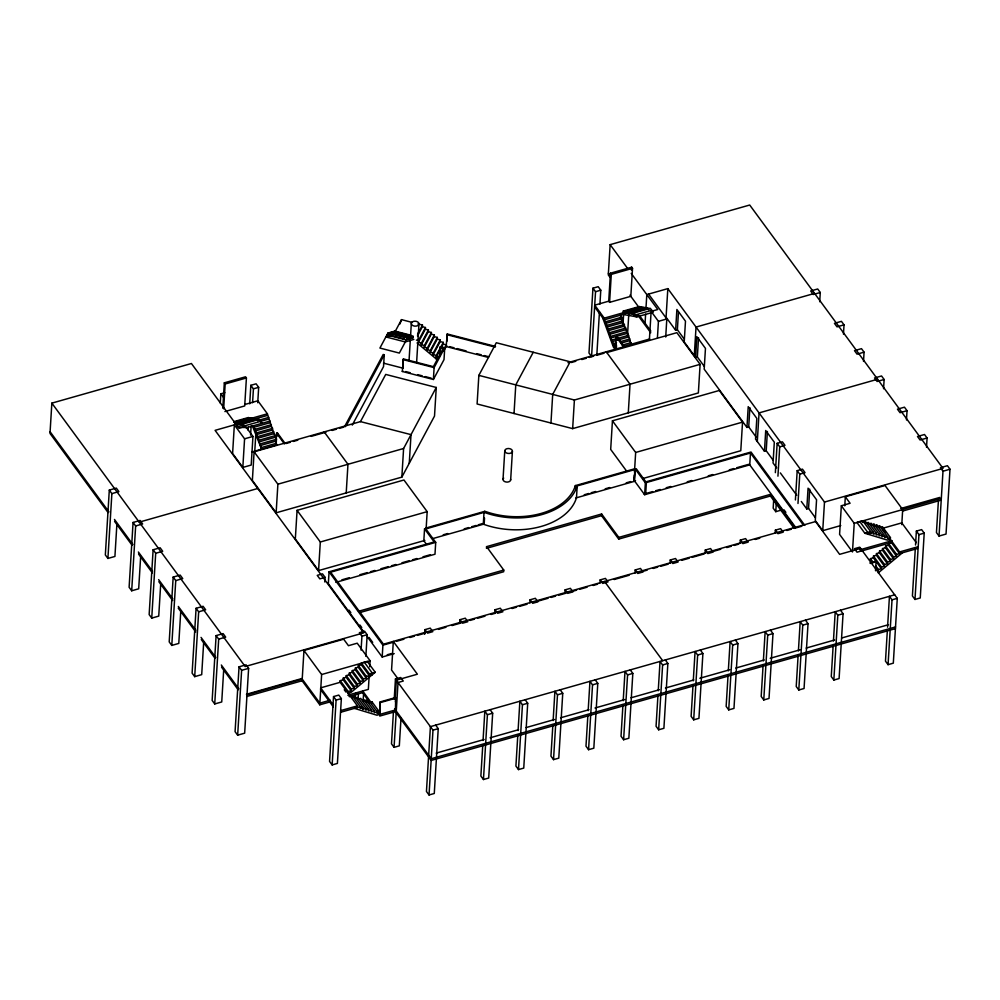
<?xml version="1.0" encoding="UTF-8"?>
<svg xmlns="http://www.w3.org/2000/svg" width="1000" height="1000" viewBox="0 0 1000 1000"><rect width="100%" height="100%" fill="white"/><g stroke="black" fill="none" stroke-linecap="round" stroke-linejoin="round"><path stroke-width="1.5" d="M51.85 403.137L245.188 666.525L363.725 632.863L215.087 430.35L234.35 424.875L232.6 453.488L242.825 467.425L251.2 465.05L252.95 436.438L245.65 426.488L239.025 428.363L191.425 363.512L51.85 403.137L50 433.425L108.112 512.6M109.3 490.1L111.875 493.612L118.888 491.613L116.312 488.1L109.3 490.1L105.337 554.925L107.912 558.438L114.925 556.45L116.9 524.038M107.912 558.438L111.875 493.612M133.075 522.45L135.65 525.962L142.662 523.975L140.075 520.462L133.075 522.45L129.113 587.275L131.688 590.788L138.688 588.8L140.675 556.388M131.688 590.788L135.65 525.962M153.125 549.763L155.7 553.275L162.712 551.287L160.125 547.775L153.125 549.763L149.15 614.587L151.738 618.1L158.737 616.112L160.725 583.7M151.738 618.1L155.7 553.275M173.175 577.075L175.75 580.588L182.75 578.6L180.175 575.087L173.175 577.075L169.2 641.9L171.788 645.413L178.787 643.425L180.775 611.013M171.788 645.413L175.75 580.588M196.088 608.288L198.663 611.8L205.662 609.812L203.088 606.3L196.088 608.288L192.113 673.125L194.7 676.637L201.7 674.638L203.688 642.225M194.7 676.637L198.663 611.8M220.287 403.088L220.85 393.825L224.8 392.713M222.775 408.137L224.325 382.825L245.55 376.8L246.412 377.962L244.7 405.938L224.887 411.562M223.663 408.862L225.175 383.988L224.325 382.825M216.112 635.612L218.688 639.125L225.7 637.137L223.113 633.625L216.112 635.612L212.15 700.438L214.725 703.95L221.737 701.963L223.713 669.55M214.725 703.95L218.688 639.125M235.212 424.325L235.325 422.638L251.625 418.013L253.062 419.963M253.162 418.275L236.85 422.912L236.75 424.588L235.325 422.638M254.7 418.55L238.388 423.175L238.287 424.862L236.85 422.912M256.238 418.812L239.925 423.45L239.825 425.125L238.388 423.175M257.663 420.763L257.762 419.087L241.462 423.713L241.363 425.4L239.925 423.45M260.637 422.987L262.162 423.25L259.3 419.35L243 423.975L242.887 425.662L241.462 423.713M242.825 467.425L244.575 438.812L234.35 424.875M248.1 430.075L248.3 426.987M249.713 403.837L250.837 385.312L256.1 383.825L258.675 387.337L257.738 402.762M250.588 435.125L251.15 425.875M252.575 402.713L253.425 388.825L250.837 385.312M239.05 666.825L235.075 731.65L237.662 735.163L244.662 733.175L248.625 668.35L246.05 664.837L239.05 666.825L241.625 670.337L237.662 735.163M252.425 426.012L261.613 449.162L255.075 429.312L253.637 427.362L253.738 425.675M254.112 451.8L252.362 480.412L276.137 512.8L401.85 477.113L434.513 416.075L436.262 387.463L385.725 374.425L360.475 421.613L254.112 451.8L277.887 484.188L276.137 512.8M254.713 452.163L255.85 433.638M260.387 443.85L276.7 439.225L275.262 437.275L275.363 435.588L273.938 433.638L267.387 413.787L257.85 400.788L244.638 404.538M275.863 445.112L276.588 433.25L277.462 433L284.825 443.038M277.275 435.975L277.462 433M426.075 529.725L427.175 511.65L403.95 480L297.075 510.337L295.325 538.95L318.562 570.6L424.85 540.413M330.1 701.888L319.775 704.812L302.113 680.763L303.962 650.475L343.675 639.2L348.45 645.688L357.212 643.2L370.1 660.763L369.725 666.787M318.562 570.6L320.312 542L297.075 510.337M324.8 582L325.075 577.362L322.5 573.85L317.238 575.35L319.825 578.862L325.075 577.362M357.312 707.55L357.425 705.863L340.138 682.312L320.688 687.837L320.588 689.525L333.325 706.875M319.775 704.812L321.625 674.525L303.962 650.475M335.875 582.362L434.988 554.225L435.712 542.362L425.575 528.55L424.55 528.837L434.188 541.962L329.062 571.812L328.338 583.675L363.938 632.163M333.537 696.575L329.562 761.413L332.15 764.925L337.4 763.425L341.362 698.6L338.787 695.088L333.537 696.575L336.112 700.088L332.15 764.925M346.213 492.912L347.962 464.3L324.2 431.912M340.138 682.312L340.238 680.638L343.162 679.8L351.163 690.7L348.237 691.538L340.238 680.638M343.162 679.8L343.263 678.125L346.188 677.288L354.175 688.188L351.262 689.025L343.263 678.125M346.188 677.288L346.287 675.612L349.2 674.788L357.2 685.675L354.288 686.513L346.287 675.612M348.237 691.538L348.137 693.213L351.05 692.387L375.238 672.288L367.238 661.388L361.4 663.05L361.3 664.737L369.3 675.625L369.4 673.95L361.4 663.05M349.2 674.788L349.312 673.1L352.225 672.275L360.225 683.162L357.3 684L349.312 673.1M351.163 690.7L351.262 689.025M352.225 672.275L352.325 670.588L355.25 669.762L363.25 680.65L360.325 681.488L352.325 670.588M355.25 669.762L355.35 668.075L358.275 667.25L366.275 678.138L363.35 678.975L355.35 668.075M354.175 688.188L354.288 686.513M355.375 697.537L355.662 692.9M357.2 685.675L357.3 684M358.275 667.25L358.375 665.562L361.3 664.737M358.15 697.962L358.425 693.325M361.075 650.113L361.925 636.213L359.35 632.7L364.6 631.213L367.175 634.725L365.863 656.338M360.225 683.162L360.325 681.488M349.325 696.65L352.238 695.825L360.238 706.712L360.138 708.4L363.05 707.575L362.95 709.25L365.875 708.425L365.775 710.113L368.688 709.287L368.587 710.962L371.512 710.138L371.4 711.825L374.325 710.987L374.225 712.675L377.137 711.85L377.038 713.525L379.963 712.7L371.962 701.8L369.038 702.638M368.9 701.287L362.575 692.663L362.675 690.987L370.812 702.062M363.25 680.65L363.35 678.975M363.212 699.55L363.587 693.375M384.263 354.762L346.413 425.475L345.337 425.2L383.188 354.487L384.263 354.762L383.537 366.637L352.238 425.112M366.275 678.138L366.375 676.462L358.375 665.562M387.863 334.688L387.962 333.013L407.4 338.013L407.3 339.7L408.35 337.738L388.913 332.725L387.863 334.688L404.312 338.925M369.175 675.825L368.35 689.375L347.788 695.212M371.863 703.487L371.962 701.8M411.987 322.35L401.5 319.637L400 323.938M394.2 653.612L382.188 657.025L382.912 645.163L329.062 571.812M379.513 712.312L380.15 701.925L395.737 697.5L395.35 711.637L431.163 760.425L895.45 628.612M380.15 701.925L379.75 716.062L395.35 711.637M440.1 347.35L440.462 346.662L444.738 347.762L444.012 359.637L433.387 379.487L402.312 371.475L403.4 358.913L433.4 366.65L443.3 348.175L440.1 347.35L439.637 354.762M402.863 367.812L403.4 358.913M408.35 337.738L408.25 339.425L409.3 337.45L389.862 332.438M409.3 337.45L409.2 339.137L410.25 337.175L390.812 332.163L390.712 333.85L391.763 331.875L411.2 336.887L411.1 338.575L412.15 336.613L392.713 331.6M410.25 337.175L410.15 338.85L411.2 336.887M401.85 477.113L403.6 448.5L436.262 387.463M409.05 360.575L410.288 340.425M410.575 335.775L411.325 323.375M412.15 336.613L412.038 338.288L413.1 336.325L393.663 331.312M412.987 338.013L413.1 336.325M393.462 711.413L391.488 743.825L394.062 747.337L399.312 745.85L401.012 718.062M394.225 699.062L395.45 679L400.7 677.513L403.275 681.025L398.025 682.513L394.062 747.337M409.263 463.25L411.012 434.637L360.475 421.613M395.238 698.263L396.35 680.188L417.375 674.212L393.312 641.438L391.562 670.05L397.8 678.55M395.475 701.95L395.737 697.5M416.6 362.738L417.738 344.137M418.013 339.487L418.963 323.988A3.837 2.487 3.5 0 0 413.462 321.388A3.837 2.487 3.5 0 0 413.013 325.675A3.837 2.487 3.5 0 0 418.963 323.988M418.338 342.275L425.337 329.2L428.413 330L421.413 343.062L418.338 342.275L418.438 340.588L425.438 327.525L422.362 326.725L417.463 335.875M422.362 326.725L422.463 325.05L417.975 323.888M421.312 344.75L428.312 331.675L431.388 332.475L424.387 345.55L421.312 344.75L421.413 343.062M425.337 329.2L425.438 327.525M424.288 347.225L431.287 334.15L434.363 334.95L427.362 348.025L424.288 347.225L424.387 345.55M428.312 331.675L428.413 330M427.262 349.7L434.263 336.637L437.337 337.425L430.337 350.5L427.262 349.7L427.362 348.025M431.287 334.15L431.388 332.475M430.238 352.188L437.225 339.113L440.312 339.9L433.312 352.975L430.238 352.188L430.337 350.5M434.263 336.637L434.363 334.95M433.212 354.663L440.2 341.587L443.288 342.375L436.287 355.45L433.212 354.663L433.312 352.975M433.387 379.487L434.113 367.612L446.262 344.862L443.175 344.062L436.188 357.137L438.237 357.663M424.55 528.837L423.825 540.7L426.45 544.288M437.225 339.113L437.337 337.425M436.188 357.137L436.287 355.45M440.2 341.587L440.312 339.9M439.913 355.562L440.462 346.662M424.688 634.263L424.975 629.637L430.238 628.138L432.812 631.65L427.55 633.138L424.975 629.637M443.175 344.062L443.288 342.375M443.113 351.138L443.3 348.175M495.538 346.425L447.25 333.975L446.15 346.538L488.4 357.438M446.8 341.4L447.25 333.975M435.662 725.138L438.237 728.65L434.275 793.487L429.025 794.975L432.987 730.15L395.45 679M459.825 622.775L460.012 619.688L465.275 618.188L467.85 621.7L462.587 623.2L460.012 619.688M550.95 423.025L552.7 394.412L570.163 361.788L496.312 342.738L478.85 375.375L477.1 403.988L572.65 428.625L698.363 392.938L700.113 364.338L676.875 332.675L606.8 352.575M483.3 524.188L484.025 512.312L484.862 511.262A63.325 41.125 3.5 0 0 575.375 485.562L577.212 485.863L576.487 497.738A65.188 42.337 3.5 0 1 483.3 524.188L484.137 523.138M484.25 522.513L484.525 518.062M618.713 539.087L618.812 537.4L601.625 513.987L486.575 546.65L486.475 548.337L601.525 515.675L618.713 539.087L770.425 496.012L794.15 528.325M482.762 745.138L480.875 776.012L483.45 779.525L488.7 778.037L492.675 713.2L490.087 709.688M483.038 740.512L484.837 711.188L487.413 714.7L483.45 779.525M494.862 612.825L495.05 609.738L500.312 608.25L502.887 611.763L497.638 613.25L495.05 609.738M503.025 479.3L504.775 450.7M486.575 546.65L503.762 570.062L503.663 571.75L359.913 612.55M514.025 413.512L515.775 384.9L533.237 352.262M510.662 479.913L512.413 451.3A3.837 2.487 3.5 0 0 506.912 448.7A3.837 2.487 3.5 0 0 506.463 452.987A3.837 2.487 3.5 0 0 512.413 451.3M517.8 735.2L515.913 766.062L518.488 769.575L523.75 768.088L527.712 703.263L525.138 699.75M518.088 730.562L519.875 701.237L522.45 704.75L518.488 769.575M529.9 602.875L530.1 599.788L535.35 598.3L537.925 601.812L532.675 603.3L530.1 599.788M552.837 725.25L550.95 756.112L553.525 759.625L558.787 758.138L562.75 693.312L560.175 689.8M553.125 720.612L554.913 691.287L557.487 694.8L553.525 759.625M572.65 428.625L574.4 400.012L700.113 364.338M564.95 592.925L565.138 589.837L570.388 588.35L572.962 591.862L567.712 593.35L565.138 589.837M575.2 488.537L575.375 485.562M592.95 288.188L588.987 353.013L591.562 356.525L595.538 291.7L592.95 288.188L598.212 286.7L600.788 290.212L599.938 304.1M596.825 355.037L599.462 311.812M609.4 300.988L594.712 305.163L604.25 318.15L604.15 319.837L624.825 313.962M645.975 308.137L646.812 294.587L667.825 288.625L824.488 502.062L943.037 468.413L749.712 205.025L610.15 244.65L608.288 274.925L610.138 277.45M602.712 317.875L613.35 346.95L614.775 348.913L614.875 347.225L613.45 345.275L613.55 343.587L612.125 341.637L605.575 321.788L594.612 306.837M610.438 273.212L608.725 301.175L609.587 302.35L630.812 296.325L632.525 268.35L631.663 267.175L610.438 273.212L611.3 274.375L609.587 302.35M587.875 715.3L585.988 746.175L588.562 749.688L593.825 748.188L597.788 683.363L595.212 679.85M588.162 710.662L589.95 681.338L592.537 684.85L588.562 749.688M601.525 515.675L601.625 513.987M599.987 582.987L600.175 579.9L605.425 578.4L608.013 581.912L602.75 583.413L600.175 579.9M615.45 348.7L616.175 336.85L617.062 336.587L624.925 347.3M616.337 348.45L616.512 345.487M642.825 478.537L740.788 450.725L742.537 422.125L719.3 390.475L612.438 420.812L610.688 449.412L626.763 471.337M620.588 318.263L620.775 315.175M606.9 325.412L623.212 320.788L620.45 315.2M639.587 306.462L623.288 311.087L623.188 312.775L624.612 314.725L636.9 316.863L653.2 312.238L650.337 308.337L634.025 312.962L633.925 314.65M623.062 323.325L623.638 314.062M641.125 306.725L624.825 311.363L624.712 313.038L623.288 311.087M631.087 344.275L628.525 335.325L623.112 322.475L606.8 327.1M644.1 308.95L642.663 307L626.35 311.625L626.25 313.312L624.825 311.363M644.2 307.262L627.888 311.9L627.788 313.575L626.35 311.625M627.475 335.725L628.787 314.113M631.475 270.287L631.663 267.175M645.738 307.538L629.425 312.162L629.325 313.85L627.888 311.9M647.262 307.8L630.962 312.425L630.862 314.113L629.425 312.162M648.7 309.75L648.8 308.075L632.5 312.7L632.388 314.387L630.962 312.425M628.288 412.825L630.037 384.212L606.263 351.825M633.913 481.075L634.288 475.05M634.462 472.038L635.662 452.463L612.438 420.812M575.688 498.013L634.163 481.413L634.9 469.55L634.388 468.862L575.913 485.462L576.413 486.15L634.9 469.55M795.3 526.925L749.75 464.862L644.638 494.7L634.5 480.9L635.225 469.038L636.25 468.75L645.875 481.863L751 452.025L804.837 525.388M645.05 323.2L645.625 314.163M622.913 705.35L621.025 736.225L623.612 739.737L628.862 738.238L632.825 673.413L630.25 669.9M623.2 700.725L625 671.4L627.575 674.9L623.612 739.737M635.025 573.038L635.212 569.95L640.462 568.45L643.05 571.962L637.788 573.462L635.212 569.95M649.375 339.975L651.038 312.887M644.638 494.7L645.362 482.837L635.225 469.038M646.375 482.55L645.65 494.412L645.15 493.725M657.425 337.887L658.438 321.325L651.125 311.375L657.763 309.5L631.225 273.363M667.825 288.625L666.075 317.225L675.625 330.238L677.375 329.738L684.25 339.1M665.713 337.013L666.812 318.95L648.575 294.088M675.625 330.238L676.888 309.488L685.487 321.188L684.212 341.95L695.6 357.463L697.35 356.962L704.225 366.325M677.375 329.738L678.462 311.95M657.95 695.4L656.062 726.275L658.65 729.788L663.9 728.3L667.862 663.462L665.288 659.95M658.238 690.775L660.037 661.45L662.613 664.963L658.65 729.788M670.062 563.088L670.25 560L675.512 558.513L678.088 562.025L672.825 563.513L670.25 560M694.287 355.662L696.038 327.062L814.587 293.4M695.6 357.463L696.875 336.7L705.462 348.413L704.188 369.162L746.95 427.425L748.713 426.925L756.438 437.463M697.35 356.962L698.538 337.688M693 685.462L691.112 716.325L693.688 719.837L698.938 718.35L702.9 653.525L700.325 650.013M693.275 680.825L695.075 651.5L697.65 655.013L693.688 719.837M705.1 553.138L705.288 550.05L710.55 548.562L713.125 552.075L707.862 553.562L705.288 550.05M728.037 675.512L726.15 706.375L728.725 709.887L733.975 708.4L737.95 643.575L735.362 640.062M728.312 670.875L730.113 641.55L732.688 645.062L728.725 709.887M746.95 427.425L748.225 406.662L756.812 418.375L755.55 439.125L764.45 451.262L766.213 450.763L773.075 460.138M740.138 543.188L740.325 540.1L745.588 538.612L748.162 542.125L742.913 543.612L740.325 540.1M748.713 426.925L749.887 407.65M749.75 464.862L750.475 453L645.362 482.837M757.3 441.512L759.05 412.9L877.588 379.25M764.45 451.262L765.725 430.513L774.312 442.212L773.05 462.975L776.7 467.938M766.213 450.763L767.387 431.488M770.425 496.012L770.525 494.338L618.812 537.4M763.075 665.562L761.188 696.438L763.763 699.95L769.025 698.45L772.987 633.625L770.413 630.112M763.363 660.925L765.15 631.6L767.725 635.112L763.763 699.95M773.75 498.9L773.188 508.162L775.763 511.675L781.025 510.175M775.362 472.663L777.15 443.325L782.412 441.838L784.987 445.35L779.725 446.838L777.15 443.325M775.763 511.675L776.325 502.413M777.938 476.175L779.725 446.838M775.175 533.25L775.375 530.163L780.625 528.663L783.2 532.175L777.95 533.675L775.375 530.163M795.4 499.975L797.2 470.65L802.45 469.15L805.037 472.663L799.775 474.15L797.2 470.65M797.987 503.488L799.775 474.15M815.35 517.712L808.55 508.45L806.787 508.95L808.062 488.188L816.562 499.762L815.288 520.525L822.738 530.675L840.75 525.562M798.112 655.612L796.225 686.488L798.8 690L804.062 688.5L808.025 623.675L805.45 620.163M798.4 650.987L800.188 621.663L802.763 625.163L798.8 690M819.712 301.762L820.275 292.5L817.7 288.988L810.688 290.975L813.263 294.488L820.275 292.5M808.55 508.45L809.725 489.175M822.738 530.675L824.488 502.062M843.462 334.113L844.025 324.85L841.45 321.337L834.438 323.338L837.025 326.85L844.025 324.85M841.338 505.763L839.587 534.375L852.475 551.938L854.225 523.325L841.338 505.763L850.088 503.275L845.325 496.775L885.037 485.513L902.688 509.562L901.775 524.625M833.15 645.662L831.263 676.538L833.838 680.05L839.1 678.562L843.062 613.725L840.487 610.212M833.438 641.038L835.225 611.712L837.812 615.225L833.838 680.05M844.775 505.812L845.325 496.775M863.512 361.425L864.075 352.175L861.5 348.663L854.488 350.65L857.062 354.162L864.075 352.175M862.712 520.725L862.613 522.413L865.537 521.587L873.525 532.475L873.425 534.163L876.35 533.337L876.25 535.013L879.163 534.188L879.062 535.875L881.988 535.037L881.875 536.725L884.8 535.9L884.7 537.575L887.613 536.75L887.513 538.438L890.438 537.6L890.325 539.288L887.412 540.112L864.875 533.288L856.875 522.388L862.712 520.725L870.713 531.625L870.612 533.312M875.788 565.887L878.462 569.525L881.375 568.7L873.375 557.8L870.462 558.625L870.35 560.312L872.138 562.737M871.062 524.975L873.988 524.15L873.875 525.825L876.8 525L884.8 535.9M883.562 388.75L884.125 379.487L881.55 375.975L874.538 377.962L877.113 381.475L884.125 379.487M873.375 557.8L873.487 556.112L876.4 555.288L884.4 566.188L881.475 567.013L873.487 556.112M876.8 525L876.7 526.688L879.613 525.85L887.613 536.75M875.512 570.75L876.062 561.85L875.625 561.263L869.963 562.875M876.4 555.288L876.5 553.6L879.425 552.775L887.425 563.675L884.5 564.5L876.5 553.6M879.613 525.85L879.513 527.537L882.438 526.712L890.438 537.6M879.425 552.775L879.525 551.087L882.45 550.262L890.45 561.163L887.525 561.987L879.525 551.087M878.462 569.525L878.35 571.213L875.688 567.575M881.375 568.7L881.475 567.013M882.45 550.262L882.55 548.575L885.475 547.75L893.462 558.65L890.55 559.475L882.55 548.575M884.4 566.188L884.5 564.5M885.475 547.75L885.575 546.062L888.487 545.237L896.488 556.138L893.575 556.962L885.575 546.062M887.425 563.675L887.525 561.987M888.487 545.237L888.6 543.55L891.513 542.725M890.45 561.163L890.55 559.475M887.362 630.275L885.475 661.15L888.062 664.663L893.312 663.162L897.275 598.337L859.712 547.2L854.463 548.688L857.038 552.2L862.3 550.712M887.562 627.188L889.45 596.312L892.025 599.825L888.062 664.663M893.462 558.65L893.575 556.962M896.488 556.138L896.6 554.45L888.6 543.55M906.475 419.963L907.038 410.7L904.463 407.188L897.45 409.175L900.025 412.688L907.038 410.7M889.613 538.312L899.613 551.938L899.513 553.625L888.988 539.275M915.337 548.088L912.412 595.938L914.987 599.45L920.25 597.962L924.212 533.138L921.637 529.625L916.375 531.112L915.525 545M914.987 599.45L918.95 534.625L916.375 531.112M926.525 447.275L927.087 438.013L924.513 434.5L917.5 436.488L920.075 440L927.087 438.013M938.438 500.125L936.45 532.537L939.025 536.05L946.038 534.062L950 469.225L947.425 465.712L940.413 467.713L942.987 471.225L939.025 536.05M387.962 333.013L379.913 348.062L399.338 353.075L407.4 338.013M395.213 331.413L401.5 319.637M417.562 334.2L422.463 325.05M402.312 371.475L402.675 370.788M417.05 342.962L436.075 358.812L437.475 356.2M444.663 349.312L446.737 345.462M878.25 572.888L902.438 552.788M390.925 335.438L385.863 336.938L405.3 341.95L413.862 339.4M225.175 383.988L246.412 377.962M611.3 274.375L632.525 268.35M253.425 388.825L258.675 387.337M595.538 291.7L600.788 290.212M233.738 421.688L248.562 417.475M233.787 422.375L250.087 417.738M251.238 418.375L267.387 413.787M604.25 318.15L624.8 312.312M252.463 419.675L267.288 415.462M258.337 420.363L268.725 417.413M605.575 321.788L621.888 317.15M244.425 425.925L268.612 419.1M605.475 323.462L621.775 318.837M635.462 314.913L651.775 310.287M270.05 421.05L245.863 427.887L243 423.975M253.637 427.362L269.95 422.738M255.075 429.312L271.375 424.688M608.237 329.05L624.538 324.425M254.963 431L271.275 426.362M608.138 330.737L624.438 326.1M256.4 432.95L272.712 428.312M609.562 332.688L625.875 328.05M256.3 434.625L272.6 430M609.462 334.375L625.763 329.738M244.575 438.812L252.95 436.438M658.438 321.325L666.812 318.95M257.725 436.587L274.037 431.95M610.887 336.325L627.2 331.688M257.625 438.263L273.938 433.638M610.788 338L627.1 333.375M259.062 440.213L275.363 435.588M612.225 339.95L628.525 335.325M258.95 441.9L275.262 437.275M612.125 341.637L628.425 337.013M613.55 343.587L616.512 342.75M620.962 341.488L629.862 338.963M260.287 445.538L276.588 440.9M613.45 345.275L616.413 344.425M620.862 343.162L629.75 340.637M261.712 447.488L276.537 443.275M622.288 345.112L631.188 342.587M251.737 451.975L277.238 444.738M623.488 346.438L649.638 339.012M567.938 362.663L623.538 346.875L616.175 336.85M285.938 443.537L290.4 442.275M293.375 441.438L297.838 440.163M311.225 436.362L326.087 432.137M332.038 430.45L336.5 429.188M339.475 428.338L343.938 427.075M571.375 362.512L575.837 361.238M581.788 359.55L586.25 358.288M589.225 357.438L593.688 356.175M596.663 355.325L604.1 353.212M139.213 522.15L257.762 488.488M277.887 484.188L403.6 448.5M320.312 542L427.175 511.65M635.662 452.463L742.537 422.125M443.175 534.812L447.675 533.538M464.175 528.85L468.663 527.575M471.662 526.725L476.163 525.45M478.15 524.837L482.638 523.562M584.188 494.775L588.688 493.5M591.112 492.762L595.6 491.488M605.175 488.825L609.675 487.537M626.175 482.863L630.662 481.587M634.5 480.9L635.525 480.6M433.188 538.475L484.162 524L483.663 523.312M435.712 542.362L330.588 572.2L383.438 644.2L815.562 521.562L839.625 554.35L860.65 548.387M341.85 579.837L349.363 577.7M359.875 574.712L367.388 572.587M370.387 571.737L374.888 570.45M380.9 568.75L388.413 566.613M391.413 565.763L395.913 564.487M401.925 562.775L409.438 560.65M412.438 559.8L416.938 558.513M422.95 556.812L430.45 554.675M644.137 494.012L652.663 491.6M655.662 490.75L660.175 489.462M666.175 487.762L670.688 486.475M687.2 481.788L691.712 480.513M708.225 475.825L712.725 474.55M729.25 469.85L733.75 468.575M736.762 467.725L748.775 464.312M358.525 611.3L503.762 570.062M241.625 670.337L248.625 668.35M361.925 636.213L367.175 634.725M942.987 471.225L950 469.225M382.912 645.163L393.425 642.188M396.425 641.325L403.938 639.2M409.938 637.5L414.45 636.213M417.45 635.363L424.95 633.237M438.475 629.4L445.975 627.263M451.987 625.562L460.988 623M470 620.438L474.5 619.163M477.512 618.312L485.012 616.175M491.025 614.475L495.525 613.2M512.05 608.513L516.55 607.225M519.55 606.375L527.062 604.25M536.062 601.688L548.075 598.275M551.087 597.425L555.588 596.15M558.587 595.288L566.1 593.162M572.1 591.45L576.613 590.175M579.612 589.325L587.125 587.188M593.125 585.487L597.638 584.212M614.15 579.525L629.163 575.262M642.675 571.425L647.188 570.138M653.188 568.438L657.688 567.163M660.7 566.3L668.2 564.175M681.712 560.337L689.225 558.212M692.225 557.35L704.237 553.938M713.25 551.388L720.763 549.25M726.762 547.55L731.263 546.275M734.275 545.413L738.775 544.138M755.288 539.45L759.8 538.175M786.825 530.5L791.325 529.225M794.338 528.362L801.838 526.237M246.438 694.275L301.95 678.512M900.775 508.512L939.788 497.438M387.2 654.775L391.7 653.5M246.812 694.812L302.213 679.087L319.875 703.138L330.213 700.2M901.737 509.663L940.662 498.612M321.625 674.525L370.1 660.763M854.225 523.325L902.688 509.562M246.713 696.488L302.113 680.763M903.138 510.913L940.562 500.288M865.425 523.263L868.35 522.438L876.35 533.337M868.25 524.125L871.162 523.288L879.163 534.188M369.4 673.95L375.238 672.288M864.875 533.288L870.713 531.625M882.337 528.387L901.775 522.875L916.338 542.7M366.375 676.462L372.212 674.8M867.688 534.138L873.525 532.475M859.812 549.85L892.125 540.675M336.112 700.088L341.362 698.6M918.95 534.625L924.212 533.138M349.288 696.438L362.575 692.663M861 551.15L891.988 542.35M352.137 697.5L355.062 696.675L363.05 707.575M354.95 698.363L357.875 697.525L365.875 708.425M357.775 699.212L360.688 698.388L368.688 709.287M363.4 700.925L366.325 700.088L374.325 710.987M366.225 701.775L369.137 700.95L377.137 711.85M340.962 710.537L357.425 705.863M899.613 551.938L917.562 546.85M340.875 712.212L360.238 706.712M896.6 554.45L917.463 548.525M380.575 702.513L396.175 698.088M870.387 563.462L876.062 561.85M395.45 709.95L376.938 715.212L354.4 708.375M894.725 594.812L430.412 726.637L426.45 791.462L429.025 794.975M432.987 730.15L438.237 728.65M487.413 714.7L492.675 713.2M522.45 704.75L527.712 703.263M557.487 694.8L562.75 693.312M592.537 684.85L597.788 683.363M627.575 674.9L632.825 673.413M662.613 664.963L667.862 663.462M697.65 655.013L702.9 653.525M732.688 645.062L737.95 643.575M767.725 635.112L772.987 633.625M802.763 625.163L808.025 623.675M837.812 615.225L843.062 613.725M892.025 599.825L897.275 598.337M436.175 753.112L484.125 739.5M490.112 737.788L518.587 729.712M526.075 727.588L554.55 719.5M560.538 717.8L589.012 709.712M595 708.012L624.975 699.513M630.962 697.8L659.438 689.725M665.425 688.025L693.863 679.95M699.85 678.25L729.8 669.75M735.788 668.05L764.225 659.975M770.212 658.275L800.163 649.775M806.15 648.075L834.587 640M842.075 637.875L888.487 624.7M895.55 626.938L431.262 758.75L394.6 708.8M236.65 426.275L244.325 427.612M446.875 334.675L495.163 347.113M394.613 331.037L411.05 335.275M449.538 346.625L454.062 347.8M457.088 348.575L466.138 350.913M476.7 353.638L481.225 354.8M484.25 355.575L488.775 356.75M416.388 340.062L418.438 340.588M386.912 334.975L406.35 339.988M436.075 358.812L438.137 359.35M478.85 375.375L574.4 400.012M403.038 359.6L434.113 367.612M383.475 363.15L403.113 368.212M405.675 371.562L410.175 372.725M417.675 374.65L422.175 375.812M425.175 376.587L431.175 378.137M883.225 529.6L885.062 532.112M873.988 524.15L881.988 535.037M859.8 521.562L867.8 532.45M870.462 558.625L873.125 562.263M780.337 472.912L796.762 495.275M801.325 501.488L806.787 508.95M610.15 244.65L627.562 268.375M750.475 453L803.325 524.987M629.95 295.15L638.625 306.962M784.038 509.888L785.863 512.375M608.4 273.25L610.237 275.763M639.562 315.7L650.837 331.075M770.525 494.338L795.163 527.888M637.812 315.15L650.738 332.75M634.025 312.962L636.9 316.863M632.5 312.7L635.363 316.6M633.663 480.737L634.163 481.413M604.538 581.475L662.688 660.688M344.925 425.975L345.425 426.65M276.588 433.25L284.45 443.963M220.85 393.825L223.438 397.337M349 610.125L350.825 612.612M359.925 625.025L361.75 627.513M369.038 637.438L372.688 642.4M366.675 635.887L382.188 657.025M364.325 662.225L372.312 673.112M377.137 710.688L379.85 714.388M363.512 699.237L371.512 710.138M361.175 706.838L362.95 709.25M344.25 689.75L345.938 692.05M320.688 687.837L333.425 705.188M50.1 431.75L108.95 511.925M114.475 519.438L132.863 544.5M138.375 552.013L152.5 571.25M158.65 579.637L172.787 598.888M178.325 606.438L195.85 630.312M201.038 637.388L215.787 657.475M221.312 665L238.825 688.85M114.575 521.4L132.1 545.275M138.55 554.075L152.387 572.925M158.85 581.725L172.688 600.575M178.225 608.112L195.75 631.987M201.287 639.538L215.125 658.388M221.575 667.175L238.188 689.8M621.388 319.713L623.962 326.775M577.212 485.863A65.188 42.337 3.5 0 1 484.025 512.312M510.6 479.25A3.837 2.487 3.5 0 1 506.1 482.025A3.837 2.487 3.5 0 1 503.675 478.1M484.387 511.45L425.913 528.05L426.413 528.737L484.888 512.125L484.387 511.45"/></g></svg>
